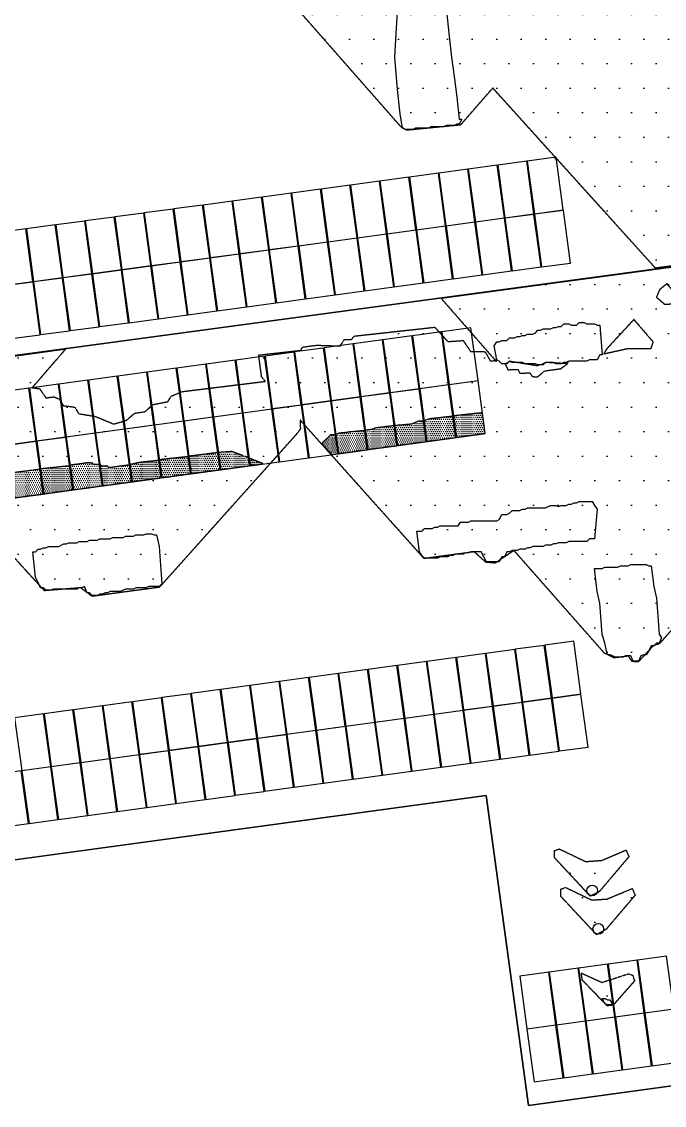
# Model space of a CAD drawing. Header units: millimetres. Extents: x -245826 to 350363, y -160205 to 260795.
# Drawn here: x 13950 to 38892, y -33783 to 8296 of the extents above; entities that cross this region are included whole.
import ezdxf

# ---------------------------------------------------------------- set-up
doc = ezdxf.new("R2010")
doc.units = ezdxf.units.MM
doc.linetypes.add('DASHED', pattern=[1.524, 1.27, -0.254])
for name, color, linetype in [('Module', 7, 'ByLayer'), ('Obstruction', 7, 'ByLayer'), ('Ridge Line', 7, 'ByLayer'), ('Shading', 8, 'DASHED'), ('Unit Area Boundary', 7, 'ByLayer')]:
    doc.layers.add(name, color=color, linetype=linetype)

# ---------------------------------------------------------------- blocks, each defined once
blk = doc.blocks.new('*U0')
at = {"layer": 'Unit Area Boundary', "color": 2}
blk.add_polyline3d([(65156, 73133, 16333), (74483, 3548, 16333), (73104, 3363, 16333), (75684, -15888, 16333), (58744, -18158, 16333), (60367, -30264, 16333), (59773, -30689, 16333), (51926, -31279, 16333), (33618, -33783, 16333), (31973, -21753, 16333), (1173, -25964, 16333)], dxfattribs=at)
at = {"flags": 1}
for tag in ['unit_id', 'unit_name', 'parapet_height', 'ground_elevation', 'is_enable_parapet']:
    blk.add_attdef(tag, (0, 0), '', height=2.5, dxfattribs=at)
blk = doc.blocks.new('*U1')
at = {"layer": 'Ridge Line', "color": 30}
for p, q in [((4771, -5873, 13749), (73104, 3363, 13743)), ((73104, 3363, 10899), (4771, -5873, 10658)), ((1173, -25964, 10637), (31973, -21753, 10745)), ((31973, -21753, 10745), (33618, -33783, 10745)), ((33618, -33783, 10745), (51926, -31279, 10810))]:
    blk.add_line(p, q, dxfattribs=at)
at = {"flags": 1}
for tag in ['unit_id', 'unit_name']:
    blk.add_attdef(tag, (0, 0), '', height=2.5, dxfattribs=at)
blk = doc.blocks.new('*U6')
at = {"layer": 'Module', "color": 0}
blk.add_polyline3d([(0, 0, 0), (112.4, 15.2, 0), (84.7, 219.6, 119.1), (-27.6, 204.4, 119.1)], close=True, dxfattribs=at)
at = {"flags": 1}
for tag in ['mounting-hole-spacing1', 'mounting-hole-spacing2', 'module-material', 'vmpo', 'voco', 'silicon-material', 'panel-length', 'panel-width', 'panel-height', 'userid', 'theme', 'note', 'name', 'pmax', 'company-name', 'id', 'impo', 'isco']:
    blk.add_attdef(tag, (0, 0), '', height=2.5, dxfattribs=at)
blk = doc.blocks.new('*U7')
at = {"layer": 'Module', "color": 31}
for p in [(3384.8, 83.4, 1545.5), (3041.7, 37, 1545.5), (3156.1, 52.5, 1545.5), (3270.5, 68, 1545.5), (2813, 6.1, 1545.5), (2927.4, 21.6, 1545.5), (2469.9, -40.3, 1545.5), (2584.3, -24.8, 1545.5), (2698.7, -9.3, 1545.5), (2126.9, -86.7, 1545.5), (2241.2, -71.2, 1545.5), (2355.6, -55.7, 1545.5), (1783.8, -133, 1545.5), (1898.1, -117.6, 1545.5), (2012.5, -102.1, 1545.5), (3412.7, -122.7, 1425.4), (1555.1, -164, 1545.5), (1669.4, -148.5, 1545.5), (3069.6, -169.1, 1425.4), (3184, -153.6, 1425.4), (3298.3, -138.2, 1425.4), (1326.3, -194.9, 1545.5), (1440.7, -179.4, 1545.5), (2726.5, -215.5, 1425.4), (2840.9, -200, 1425.4), (2955.2, -184.6, 1425.4), (2497.8, -246.4, 1425.4), (2612.2, -230.9, 1425.4), (2154.7, -292.8, 1425.4), (2269.1, -277.3, 1425.4), (2383.4, -261.9, 1425.4), (1811.7, -339.2, 1425.4), (1926, -323.7, 1425.4), (2040.4, -308.3, 1425.4), (1468.6, -385.6, 1425.4), (1582.9, -370.1, 1425.4), (1697.3, -354.6, 1425.4), (1354.2, -401, 1425.4)]:
    blk.add_blockref('*U6', p, dxfattribs=at)
at = {"flags": 1}
for tag in ['offset-x', 'offset-y', 'mode', 'tilt', 'azimuth', 'align', 'array-mode', 'panel-x', 'panel-y', 'panel-per-row', 'bracket-type', 'bracket-value', 'row-per-array']:
    blk.add_attdef(tag, (0, 0), '', height=2.5, dxfattribs=at)
blk = doc.blocks.new('*U8')
at = {"layer": 'Module', "color": 0}
blk.add_polyline3d([(0, 0, 0), (112.4, 15.4, 0), (84.4, 219.8, 119.1), (-28, 204.4, 119.1)], close=True, dxfattribs=at)
at = {"flags": 1}
for tag in ['mounting-hole-spacing1', 'mounting-hole-spacing2', 'module-material', 'vmpo', 'voco', 'silicon-material', 'panel-length', 'panel-width', 'panel-height', 'userid', 'theme', 'note', 'name', 'pmax', 'company-name', 'id', 'impo', 'isco']:
    blk.add_attdef(tag, (0, 0), '', height=2.5, dxfattribs=at)
blk = doc.blocks.new('*U9')
at = {"layer": 'Module', "color": 41}
for p in [(2939.5, -594.8, 1245.6), (3053.8, -579.2, 1245.6), (2710.8, -626.1, 1245.6), (2825.1, -610.5, 1245.6), (2367.8, -673.1, 1242.8), (2482.1, -657.4, 1245.6), (2596.5, -641.8, 1245.6), (2024.8, -720, 1242.8), (2139.1, -704.3, 1242.8), (2253.5, -688.7, 1242.8), (1796.1, -751.3, 1242.8), (1910.4, -735.6, 1242.8), (1453.1, -798.2, 1240), (1567.4, -782.5, 1240), (1681.8, -766.9, 1242.8), (2967.7, -800.9, 1125.5), (3082, -785.3, 1125.5), (1338.8, -813.8, 1240), (2624.7, -847.9, 1125.5), (2739, -832.2, 1125.5), (2853.3, -816.6, 1125.5), (2396, -879.2, 1122.7), (2510.3, -863.5, 1125.5), (2053, -926.1, 1122.7), (2167.3, -910.4, 1122.7), (2281.6, -894.8, 1122.7), (1710, -973, 1122.7), (1824.3, -957.4, 1122.7), (1938.6, -941.7, 1122.7), (1481.3, -1004.3, 1119.9), (1595.6, -988.6, 1119.9), (1367, -1019.9, 1119.9), (3338.9, -1811.9, 1246.1), (3453.3, -1796.3, 1246.1), (2995.9, -1858.9, 1246.1), (3110.2, -1843.2, 1246.1), (3224.6, -1827.6, 1246.1), (2767.2, -1890.1, 1246.1), (2881.6, -1874.5, 1246.1), (2424.2, -1937.1, 1246.1), (2538.6, -1921.4, 1246.1), (2652.9, -1905.8, 1246.1), (2081.2, -1984, 1246.1), (2195.6, -1968.4, 1246.1), (2309.9, -1952.7, 1246.1), (1852.6, -2015.3, 1246.1), (1966.9, -1999.6, 1246.1), (3367.1, -2018, 1126), (3481.4, -2002.4, 1126), (1509.6, -2062.2, 1240), (1623.9, -2046.6, 1240), (1738.2, -2030.9, 1240), (3024.1, -2065, 1126), (3138.4, -2049.3, 1126), (3252.8, -2033.7, 1126), (1395.2, -2077.8, 1240), (2681.1, -2111.9, 1126), (2795.4, -2096.2, 1126), (2909.8, -2080.6, 1126), (2452.4, -2143.2, 1126), (2566.8, -2127.5, 1126), (2109.4, -2190.1, 1126), (2223.8, -2174.5, 1126), (2338.1, -2158.8, 1126), (1766.4, -2237, 1119.9), (1880.8, -2221.4, 1126), (1995.1, -2205.7, 1126), (1537.8, -2268.3, 1119.9), (1652.1, -2252.7, 1119.9), (1309.1, -2299.6, 1119.9), (1423.4, -2283.9, 1119.9), (3699, -3034.4, 1252.8), (3813.4, -3018.8, 1248.4), (3470.4, -3065.7, 1248.4), (3584.7, -3050.1, 1252.4), (3356, -3081.3, 1248.4), (3727.2, -3240.5, 1128.3), (3841.6, -3224.9, 1128.3), (3384.2, -3287.4, 1128.3), (3498.6, -3271.8, 1128.3), (3612.9, -3256.2, 1128.3)]:
    blk.add_blockref('*U8', p, dxfattribs=at)
at = {"flags": 1}
for tag in ['offset-x', 'offset-y', 'mode', 'tilt', 'azimuth', 'align', 'array-mode', 'panel-x', 'panel-y', 'panel-per-row', 'bracket-type', 'bracket-value', 'row-per-array']:
    blk.add_attdef(tag, (0, 0), '', height=2.5, dxfattribs=at)
blk = doc.blocks.new('*U67')
at = {"layer": 'Obstruction', "color": 1}
blk.add_polyline3d([(28436, 6915, 16129), (28536, 8715, 16129), (28636, 8715, 16129), (28736, 8715, 16129), (28836, 8715, 16129), (28936, 8865, 16129), (29036, 8865, 16129), (29136, 8865, 16129), (29236, 8865, 16129), (29336, 8865, 16129), (29436, 8915, 16129), (29536, 8915, 16129), (29636, 8915, 16129), (29736, 8915, 16129), (29836, 8915, 16129), (29936, 8915, 16129), (30036, 8915, 16129), (30136, 8915, 16129), (30236, 8915, 16129), (30336, 8715, 16129), (30436, 8715, 16129), (30536, 7715, 16129), (30636, 6915, 16129), (30736, 6165, 16129), (30836, 5365, 16129), (30936, 4515, 16129), (30936, 4515, 16129), (31036, 4515, 16129), (31036, 4515, 16129), (30936, 4315, 16129), (30836, 4315, 16129), (30736, 4265, 16129), (30636, 4265, 16129), (30536, 4265, 16129), (30436, 4265, 16129), (30336, 4215, 16129), (30236, 4215, 16129), (30136, 4215, 16129), (30036, 4215, 16129), (29936, 4215, 16129), (29836, 4215, 16129), (29736, 4165, 16129), (29636, 4165, 16129), (29536, 4165, 16129), (29436, 4165, 16129), (29336, 4165, 16129), (29236, 4165, 16129), (29136, 4115, 16129), (29036, 4115, 16129), (28936, 4115, 16129), (28836, 4115, 16129), (28736, 4165, 16129), (28636, 4715, 16129), (28536, 5665, 16129), (28536, 5665, 16129)], close=True, dxfattribs=at)
at = {"flags": 1}
for tag in ['height', 'shape']:
    blk.add_attdef(tag, (0, 0), '', height=2.5, dxfattribs=at)
blk = doc.blocks.new('*U92')
at = {"layer": 'Obstruction', "color": 1}
blk.add_polyline3d([(14386, -12285, 12629), (14486, -12285, 12629), (14586, -12185, 12629), (14686, -12185, 12629), (14786, -12135, 12629), (14886, -12135, 12629), (14986, -12085, 12629), (15086, -12085, 12629), (15186, -12085, 12629), (15286, -12085, 12629), (15386, -12085, 12629), (15486, -12035, 12629), (15586, -11985, 12629), (15686, -11985, 12629), (15786, -11935, 12629), (15886, -11935, 12629), (15986, -11935, 12629), (16086, -11935, 12629), (16186, -11885, 12629), (16286, -11885, 12629), (16386, -11885, 12629), (16486, -11885, 12629), (16586, -11835, 12629), (16686, -11835, 12629), (16786, -11835, 12629), (16886, -11835, 12629), (16986, -11785, 12629), (17086, -11785, 12629), (17186, -11785, 12629), (17286, -11785, 12629), (17386, -11785, 12629), (17486, -11735, 12629), (17586, -11735, 12629), (17686, -11735, 12629), (17786, -11735, 12629), (17886, -11735, 12629), (17986, -11685, 12629), (18086, -11685, 12629), (18186, -11685, 12629), (18286, -11685, 12629), (18386, -11635, 12629), (18486, -11635, 12629), (18586, -11635, 12629), (18686, -11635, 12629), (18786, -11585, 12629), (18886, -11585, 12629), (18986, -11585, 12629), (19086, -11635, 12629), (19186, -11635, 12629), (19286, -12085, 12629), (19286, -12085, 12629), (19386, -13535, 12629), (19386, -13535, 12629), (19286, -13635, 12629), (19186, -13635, 12629), (19086, -13635, 12629), (18986, -13635, 12629), (18886, -13635, 12629), (18786, -13685, 12629), (18686, -13685, 12629), (18586, -13685, 12629), (18486, -13685, 12629), (18386, -13685, 12629), (18286, -13735, 12629), (18186, -13735, 12629), (18086, -13735, 12629), (17986, -13735, 12629), (17886, -13785, 12629), (17786, -13835, 12629), (17686, -13835, 12629), (17586, -13835, 12629), (17486, -13835, 12629), (17386, -13835, 12629), (17286, -13885, 12629), (17186, -13885, 12629), (17086, -13935, 12629), (16986, -13935, 12629), (16886, -13985, 12629), (16786, -13985, 12629), (16686, -13985, 12629), (16586, -13885, 12629), (16486, -13885, 12629), (16386, -13635, 12629), (16286, -13685, 12629), (16186, -13685, 12629), (16086, -13735, 12629), (15986, -13735, 12629), (15886, -13735, 12629), (15786, -13735, 12629), (15686, -13735, 12629), (15586, -13735, 12629), (15486, -13735, 12629), (15386, -13735, 12629), (15286, -13735, 12629), (15186, -13735, 12629), (15086, -13785, 12629), (14986, -13785, 12629), (14886, -13785, 12629), (14786, -13685, 12629), (14686, -13685, 12629), (14586, -13485, 12629), (14486, -13285, 12629), (14486, -13285, 12629)], close=True, dxfattribs=at)
at = {"flags": 1}
for tag in ['height', 'shape']:
    blk.add_attdef(tag, (0, 0), '', height=2.5, dxfattribs=at)
blk = doc.blocks.new('*U93')
at = {"layer": 'Obstruction', "color": 1}
blk.add_polyline3d([(29286, -11485, 12879), (29386, -11485, 12879), (29486, -11485, 12879), (29586, -11385, 12879), (29686, -11385, 12879), (29786, -11385, 12879), (29886, -11385, 12879), (29986, -11335, 12879), (30086, -11335, 12879), (30186, -11285, 12879), (30286, -11285, 12879), (30386, -11285, 12879), (30486, -11285, 12879), (30586, -11285, 12879), (30686, -11285, 12879), (30786, -11285, 12879), (30886, -11285, 12879), (30986, -11135, 12879), (31086, -11135, 12879), (31186, -11135, 12879), (31286, -11135, 12879), (31386, -11085, 12879), (31486, -11085, 12879), (31586, -11085, 12879), (31686, -11085, 12879), (31786, -11085, 12879), (31886, -11085, 12879), (31986, -11085, 12879), (32086, -11085, 12879), (32186, -11085, 12879), (32286, -11085, 12879), (32386, -11085, 12879), (32486, -11035, 12879), (32586, -10835, 12879), (32686, -10835, 12879), (32786, -10835, 12879), (32886, -10785, 12879), (32986, -10685, 12879), (33086, -10685, 12879), (33186, -10685, 12879), (33286, -10685, 12879), (33386, -10635, 12879), (33486, -10635, 12879), (33586, -10585, 12879), (33686, -10585, 12879), (33786, -10585, 12879), (33886, -10585, 12879), (33986, -10585, 12879), (34086, -10585, 12879), (34186, -10585, 12879), (34286, -10585, 12879), (34386, -10535, 12879), (34486, -10485, 12879), (34586, -10485, 12879), (34686, -10485, 12879), (34786, -10535, 12879), (34886, -10485, 12879), (34986, -10485, 12879), (35086, -10485, 12879), (35186, -10435, 12879), (35286, -10435, 12879), (35386, -10385, 12879), (35486, -10385, 12879), (35586, -10335, 12879), (35686, -10335, 12879), (35786, -10335, 12879), (35886, -10335, 12879), (35986, -10335, 12879), (36086, -10335, 12879), (36186, -10485, 12879), (36186, -10485, 12879), (36286, -10635, 12879), (36286, -10635, 12879), (36186, -11785, 12879), (36086, -11785, 12879), (35986, -11785, 12879), (35886, -11885, 12879), (35786, -11885, 12879), (35686, -11885, 12879), (35586, -11885, 12879), (35486, -11885, 12879), (35386, -11885, 12879), (35286, -11885, 12879), (35186, -11885, 12879), (35086, -11935, 12879), (34986, -11935, 12879), (34886, -11935, 12879), (34786, -11935, 12879), (34686, -11985, 12879), (34586, -11985, 12879), (34486, -12035, 12879), (34386, -12035, 12879), (34286, -12035, 12879), (34186, -12085, 12879), (34086, -12085, 12879), (33986, -12085, 12879), (33886, -12085, 12879), (33786, -12085, 12879), (33686, -12135, 12879), (33586, -12135, 12879), (33486, -12185, 12879), (33386, -12185, 12879), (33286, -12185, 12879), (33186, -12235, 12879), (33086, -12235, 12879), (32986, -12235, 12879), (32886, -12285, 12879), (32786, -12285, 12879), (32686, -12485, 12879), (32586, -12485, 12879), (32486, -12685, 12879), (32386, -12685, 12879), (32286, -12685, 12879), (32186, -12685, 12879), (32086, -12685, 12879), (31986, -12685, 12879), (31886, -12485, 12879), (31786, -12285, 12879), (31686, -12285, 12879), (31586, -12285, 12879), (31486, -12285, 12879), (31386, -12285, 12879), (31286, -12335, 12879), (31186, -12335, 12879), (31086, -12385, 12879), (30986, -12385, 12879), (30886, -12385, 12879), (30786, -12385, 12879), (30686, -12435, 12879), (30586, -12435, 12879), (30486, -12485, 12879), (30386, -12485, 12879), (30286, -12485, 12879), (30186, -12485, 12879), (30086, -12535, 12879), (29986, -12535, 12879), (29886, -12535, 12879), (29786, -12535, 12879), (29686, -12535, 12879), (29586, -12535, 12879), (29486, -12435, 12879), (29386, -12285, 12879), (29386, -12285, 12879)], close=True, dxfattribs=at)
at = {"flags": 1}
for tag in ['height', 'shape']:
    blk.add_attdef(tag, (0, 0), '', height=2.5, dxfattribs=at)
blk = doc.blocks.new('*U94')
at = {"layer": 'Obstruction', "color": 1}
blk.add_polyline3d([(32286, -4285, 12879), (32386, -4135, 12879), (32486, -4135, 12879), (32586, -4085, 12879), (32686, -4085, 12879), (32786, -4085, 12879), (32886, -3985, 12879), (32986, -3985, 12879), (33086, -3985, 12879), (33186, -3935, 12879), (33286, -3935, 12879), (33386, -3885, 12879), (33486, -3885, 12879), (33586, -3835, 12879), (33686, -3835, 12879), (33786, -3835, 12879), (33886, -3785, 12879), (33986, -3685, 12879), (34086, -3685, 12879), (34186, -3635, 12879), (34286, -3635, 12879), (34386, -3635, 12879), (34486, -3635, 12879), (34586, -3585, 12879), (34686, -3585, 12879), (34786, -3535, 12879), (34886, -3535, 12879), (34986, -3435, 12879), (35086, -3435, 12879), (35186, -3435, 12879), (35286, -3485, 12879), (35386, -3485, 12879), (35486, -3485, 12879), (35586, -3385, 12879), (35686, -3385, 12879), (35786, -3385, 12879), (35886, -3435, 12879), (35986, -3435, 12879), (36086, -3435, 12879), (36186, -3435, 12879), (36286, -3485, 12879), (36386, -3485, 12879), (36386, -3485, 12879), (36486, -4635, 12879), (36486, -4635, 12879), (36386, -4635, 12879), (36286, -4835, 12879), (36186, -4835, 12879), (36086, -4835, 12879), (35986, -4835, 12879), (35886, -4885, 12879), (35786, -4885, 12879), (35686, -4885, 12879), (35586, -4885, 12879), (35486, -4885, 12879), (35386, -4885, 12879), (35286, -4885, 12879), (35186, -4885, 12879), (35086, -4935, 12879), (34986, -4935, 12879), (34886, -4985, 12879), (34786, -4985, 12879), (34686, -4985, 12879), (34586, -4935, 12879), (34486, -4935, 12879), (34386, -4935, 12879), (34286, -4935, 12879), (34186, -5035, 12879), (34086, -5035, 12879), (33986, -5035, 12879), (33886, -4985, 12879), (33786, -4985, 12879), (33686, -4985, 12879), (33586, -4985, 12879), (33486, -4985, 12879), (33386, -4935, 12879), (33286, -4935, 12879), (33186, -4935, 12879), (33086, -4935, 12879), (32986, -4935, 12879), (32886, -4885, 12879), (32786, -4985, 12879), (32686, -4985, 12879), (32586, -4985, 12879), (32486, -4885, 12879), (32386, -4835, 12879), (32386, -4835, 12879)], close=True, dxfattribs=at)
at = {"flags": 1}
for tag in ['height', 'shape']:
    blk.add_attdef(tag, (0, 0), '', height=2.5, dxfattribs=at)
blk = doc.blocks.new('*U101')
at = {"layer": 'Obstruction', "color": 1}
blk.add_polyline3d([(36486, -29635, 11079), (36586, -29635, 11079), (36686, -29685, 11079), (36786, -29685, 11079), (36786, -29685, 11079), (36886, -29885, 11079), (36886, -29885, 11079), (36786, -29885, 11079), (36686, -29885, 11079), (36586, -29835, 11079), (36586, -29835, 11079)], close=True, dxfattribs=at)
at = {"flags": 1}
for tag in ['height', 'shape']:
    blk.add_attdef(tag, (0, 0), '', height=2.5, dxfattribs=at)
blk = doc.blocks.new('*U104')
at = {"layer": 'Obstruction', "color": 1}
blk.add_polyline3d([(36186, -12935, 12779), (36286, -12935, 12779), (36386, -12935, 12779), (36486, -12935, 12779), (36586, -12885, 12779), (36686, -12885, 12779), (36786, -12885, 12779), (36886, -12885, 12779), (36986, -12885, 12779), (37086, -12885, 12779), (37186, -12835, 12779), (37286, -12835, 12779), (37386, -12835, 12779), (37486, -12835, 12779), (37586, -12785, 12779), (37686, -12785, 12779), (37786, -12785, 12779), (37886, -12785, 12779), (37986, -12785, 12779), (38086, -12785, 12779), (38186, -12785, 12779), (38286, -12835, 12779), (38386, -12835, 12779), (38486, -13635, 12779), (38586, -14085, 12779), (38686, -15485, 12779), (38686, -15485, 12779), (38786, -15635, 12779), (38786, -15635, 12779), (38686, -15835, 12779), (38586, -15835, 12779), (38486, -15935, 12779), (38386, -15935, 12779), (38286, -16135, 12779), (38186, -16285, 12779), (38086, -16285, 12779), (37986, -16335, 12779), (37886, -16535, 12779), (37786, -16535, 12779), (37686, -16535, 12779), (37586, -16335, 12779), (37486, -16335, 12779), (37386, -16335, 12779), (37286, -16385, 12779), (37186, -16385, 12779), (37086, -16385, 12779), (36986, -16385, 12779), (36886, -16335, 12779), (36786, -16285, 12779), (36686, -16285, 12779), (36586, -15835, 12779), (36486, -15485, 12779), (36386, -14285, 12779), (36286, -13835, 12779), (36286, -13835, 12779)], close=True, dxfattribs=at)
at = {"flags": 1}
for tag in ['height', 'shape']:
    blk.add_attdef(tag, (0, 0), '', height=2.5, dxfattribs=at)
blk = doc.blocks.new('*U189')
at = {"layer": 'Obstruction', "color": 1}
blk.add_polyline3d([(28436, 6915, 16129), (28536, 8715, 16129), (28636, 8715, 16129), (28736, 8715, 16129), (28836, 8715, 16129), (28936, 8865, 16129), (29036, 8865, 16129), (29136, 8865, 16129), (29236, 8865, 16129), (29336, 8865, 16129), (29436, 8915, 16129), (29536, 8915, 16129), (29636, 8915, 16129), (29736, 8915, 16129), (29836, 8915, 16129), (29936, 8915, 16129), (30036, 8915, 16129), (30136, 8915, 16129), (30236, 8915, 16129), (30336, 8715, 16129), (30436, 8715, 16129), (30536, 7715, 16129), (30636, 6915, 16129), (30736, 6165, 16129), (30836, 5365, 16129), (30936, 4515, 16129), (30936, 4515, 16129), (31036, 4515, 16129), (31036, 4515, 16129), (30936, 4315, 16129), (30836, 4315, 16129), (30736, 4265, 16129), (30636, 4265, 16129), (30536, 4265, 16129), (30436, 4265, 16129), (30336, 4215, 16129), (30236, 4215, 16129), (30136, 4215, 16129), (30036, 4215, 16129), (29936, 4215, 16129), (29836, 4215, 16129), (29736, 4165, 16129), (29636, 4165, 16129), (29536, 4165, 16129), (29436, 4165, 16129), (29336, 4165, 16129), (29236, 4165, 16129), (29136, 4115, 16129), (29036, 4115, 16129), (28936, 4115, 16129), (28836, 4115, 16129), (28736, 4165, 16129), (28636, 4715, 16129), (28536, 5665, 16129), (28536, 5665, 16129)], close=True, dxfattribs=at)
at = {"flags": 1}
for tag in ['height', 'shape']:
    blk.add_attdef(tag, (0, 0), '', height=2.5, dxfattribs=at)
blk = doc.blocks.new('*U214')
at = {"layer": 'Obstruction', "color": 1}
blk.add_polyline3d([(14386, -12285, 12629), (14486, -12285, 12629), (14586, -12185, 12629), (14686, -12185, 12629), (14786, -12135, 12629), (14886, -12135, 12629), (14986, -12085, 12629), (15086, -12085, 12629), (15186, -12085, 12629), (15286, -12085, 12629), (15386, -12085, 12629), (15486, -12035, 12629), (15586, -11985, 12629), (15686, -11985, 12629), (15786, -11935, 12629), (15886, -11935, 12629), (15986, -11935, 12629), (16086, -11935, 12629), (16186, -11885, 12629), (16286, -11885, 12629), (16386, -11885, 12629), (16486, -11885, 12629), (16586, -11835, 12629), (16686, -11835, 12629), (16786, -11835, 12629), (16886, -11835, 12629), (16986, -11785, 12629), (17086, -11785, 12629), (17186, -11785, 12629), (17286, -11785, 12629), (17386, -11785, 12629), (17486, -11735, 12629), (17586, -11735, 12629), (17686, -11735, 12629), (17786, -11735, 12629), (17886, -11735, 12629), (17986, -11685, 12629), (18086, -11685, 12629), (18186, -11685, 12629), (18286, -11685, 12629), (18386, -11635, 12629), (18486, -11635, 12629), (18586, -11635, 12629), (18686, -11635, 12629), (18786, -11585, 12629), (18886, -11585, 12629), (18986, -11585, 12629), (19086, -11635, 12629), (19186, -11635, 12629), (19286, -12085, 12629), (19286, -12085, 12629), (19386, -13535, 12629), (19386, -13535, 12629), (19286, -13635, 12629), (19186, -13635, 12629), (19086, -13635, 12629), (18986, -13635, 12629), (18886, -13635, 12629), (18786, -13685, 12629), (18686, -13685, 12629), (18586, -13685, 12629), (18486, -13685, 12629), (18386, -13685, 12629), (18286, -13735, 12629), (18186, -13735, 12629), (18086, -13735, 12629), (17986, -13735, 12629), (17886, -13785, 12629), (17786, -13835, 12629), (17686, -13835, 12629), (17586, -13835, 12629), (17486, -13835, 12629), (17386, -13835, 12629), (17286, -13885, 12629), (17186, -13885, 12629), (17086, -13935, 12629), (16986, -13935, 12629), (16886, -13985, 12629), (16786, -13985, 12629), (16686, -13985, 12629), (16586, -13885, 12629), (16486, -13885, 12629), (16386, -13635, 12629), (16286, -13685, 12629), (16186, -13685, 12629), (16086, -13735, 12629), (15986, -13735, 12629), (15886, -13735, 12629), (15786, -13735, 12629), (15686, -13735, 12629), (15586, -13735, 12629), (15486, -13735, 12629), (15386, -13735, 12629), (15286, -13735, 12629), (15186, -13735, 12629), (15086, -13785, 12629), (14986, -13785, 12629), (14886, -13785, 12629), (14786, -13685, 12629), (14686, -13685, 12629), (14586, -13485, 12629), (14486, -13285, 12629), (14486, -13285, 12629)], close=True, dxfattribs=at)
at = {"flags": 1}
for tag in ['height', 'shape']:
    blk.add_attdef(tag, (0, 0), '', height=2.5, dxfattribs=at)
blk = doc.blocks.new('*U215')
at = {"layer": 'Obstruction', "color": 1}
blk.add_polyline3d([(29286, -11485, 12879), (29386, -11485, 12879), (29486, -11485, 12879), (29586, -11385, 12879), (29686, -11385, 12879), (29786, -11385, 12879), (29886, -11385, 12879), (29986, -11335, 12879), (30086, -11335, 12879), (30186, -11285, 12879), (30286, -11285, 12879), (30386, -11285, 12879), (30486, -11285, 12879), (30586, -11285, 12879), (30686, -11285, 12879), (30786, -11285, 12879), (30886, -11285, 12879), (30986, -11135, 12879), (31086, -11135, 12879), (31186, -11135, 12879), (31286, -11135, 12879), (31386, -11085, 12879), (31486, -11085, 12879), (31586, -11085, 12879), (31686, -11085, 12879), (31786, -11085, 12879), (31886, -11085, 12879), (31986, -11085, 12879), (32086, -11085, 12879), (32186, -11085, 12879), (32286, -11085, 12879), (32386, -11085, 12879), (32486, -11035, 12879), (32586, -10835, 12879), (32686, -10835, 12879), (32786, -10835, 12879), (32886, -10785, 12879), (32986, -10685, 12879), (33086, -10685, 12879), (33186, -10685, 12879), (33286, -10685, 12879), (33386, -10635, 12879), (33486, -10635, 12879), (33586, -10585, 12879), (33686, -10585, 12879), (33786, -10585, 12879), (33886, -10585, 12879), (33986, -10585, 12879), (34086, -10585, 12879), (34186, -10585, 12879), (34286, -10585, 12879), (34386, -10535, 12879), (34486, -10485, 12879), (34586, -10485, 12879), (34686, -10485, 12879), (34786, -10535, 12879), (34886, -10485, 12879), (34986, -10485, 12879), (35086, -10485, 12879), (35186, -10435, 12879), (35286, -10435, 12879), (35386, -10385, 12879), (35486, -10385, 12879), (35586, -10335, 12879), (35686, -10335, 12879), (35786, -10335, 12879), (35886, -10335, 12879), (35986, -10335, 12879), (36086, -10335, 12879), (36186, -10485, 12879), (36186, -10485, 12879), (36286, -10635, 12879), (36286, -10635, 12879), (36186, -11785, 12879), (36086, -11785, 12879), (35986, -11785, 12879), (35886, -11885, 12879), (35786, -11885, 12879), (35686, -11885, 12879), (35586, -11885, 12879), (35486, -11885, 12879), (35386, -11885, 12879), (35286, -11885, 12879), (35186, -11885, 12879), (35086, -11935, 12879), (34986, -11935, 12879), (34886, -11935, 12879), (34786, -11935, 12879), (34686, -11985, 12879), (34586, -11985, 12879), (34486, -12035, 12879), (34386, -12035, 12879), (34286, -12035, 12879), (34186, -12085, 12879), (34086, -12085, 12879), (33986, -12085, 12879), (33886, -12085, 12879), (33786, -12085, 12879), (33686, -12135, 12879), (33586, -12135, 12879), (33486, -12185, 12879), (33386, -12185, 12879), (33286, -12185, 12879), (33186, -12235, 12879), (33086, -12235, 12879), (32986, -12235, 12879), (32886, -12285, 12879), (32786, -12285, 12879), (32686, -12485, 12879), (32586, -12485, 12879), (32486, -12685, 12879), (32386, -12685, 12879), (32286, -12685, 12879), (32186, -12685, 12879), (32086, -12685, 12879), (31986, -12685, 12879), (31886, -12485, 12879), (31786, -12285, 12879), (31686, -12285, 12879), (31586, -12285, 12879), (31486, -12285, 12879), (31386, -12285, 12879), (31286, -12335, 12879), (31186, -12335, 12879), (31086, -12385, 12879), (30986, -12385, 12879), (30886, -12385, 12879), (30786, -12385, 12879), (30686, -12435, 12879), (30586, -12435, 12879), (30486, -12485, 12879), (30386, -12485, 12879), (30286, -12485, 12879), (30186, -12485, 12879), (30086, -12535, 12879), (29986, -12535, 12879), (29886, -12535, 12879), (29786, -12535, 12879), (29686, -12535, 12879), (29586, -12535, 12879), (29486, -12435, 12879), (29386, -12285, 12879), (29386, -12285, 12879)], close=True, dxfattribs=at)
at = {"flags": 1}
for tag in ['height', 'shape']:
    blk.add_attdef(tag, (0, 0), '', height=2.5, dxfattribs=at)
blk = doc.blocks.new('*U216')
at = {"layer": 'Obstruction', "color": 1}
blk.add_polyline3d([(32286, -4285, 12879), (32386, -4135, 12879), (32486, -4135, 12879), (32586, -4085, 12879), (32686, -4085, 12879), (32786, -4085, 12879), (32886, -3985, 12879), (32986, -3985, 12879), (33086, -3985, 12879), (33186, -3935, 12879), (33286, -3935, 12879), (33386, -3885, 12879), (33486, -3885, 12879), (33586, -3835, 12879), (33686, -3835, 12879), (33786, -3835, 12879), (33886, -3785, 12879), (33986, -3685, 12879), (34086, -3685, 12879), (34186, -3635, 12879), (34286, -3635, 12879), (34386, -3635, 12879), (34486, -3635, 12879), (34586, -3585, 12879), (34686, -3585, 12879), (34786, -3535, 12879), (34886, -3535, 12879), (34986, -3435, 12879), (35086, -3435, 12879), (35186, -3435, 12879), (35286, -3485, 12879), (35386, -3485, 12879), (35486, -3485, 12879), (35586, -3385, 12879), (35686, -3385, 12879), (35786, -3385, 12879), (35886, -3435, 12879), (35986, -3435, 12879), (36086, -3435, 12879), (36186, -3435, 12879), (36286, -3485, 12879), (36386, -3485, 12879), (36386, -3485, 12879), (36486, -4635, 12879), (36486, -4635, 12879), (36386, -4635, 12879), (36286, -4835, 12879), (36186, -4835, 12879), (36086, -4835, 12879), (35986, -4835, 12879), (35886, -4885, 12879), (35786, -4885, 12879), (35686, -4885, 12879), (35586, -4885, 12879), (35486, -4885, 12879), (35386, -4885, 12879), (35286, -4885, 12879), (35186, -4885, 12879), (35086, -4935, 12879), (34986, -4935, 12879), (34886, -4985, 12879), (34786, -4985, 12879), (34686, -4985, 12879), (34586, -4935, 12879), (34486, -4935, 12879), (34386, -4935, 12879), (34286, -4935, 12879), (34186, -5035, 12879), (34086, -5035, 12879), (33986, -5035, 12879), (33886, -4985, 12879), (33786, -4985, 12879), (33686, -4985, 12879), (33586, -4985, 12879), (33486, -4985, 12879), (33386, -4935, 12879), (33286, -4935, 12879), (33186, -4935, 12879), (33086, -4935, 12879), (32986, -4935, 12879), (32886, -4885, 12879), (32786, -4985, 12879), (32686, -4985, 12879), (32586, -4985, 12879), (32486, -4885, 12879), (32386, -4835, 12879), (32386, -4835, 12879)], close=True, dxfattribs=at)
at = {"flags": 1}
for tag in ['height', 'shape']:
    blk.add_attdef(tag, (0, 0), '', height=2.5, dxfattribs=at)
blk = doc.blocks.new('*U223')
at = {"layer": 'Obstruction', "color": 1}
blk.add_polyline3d([(36486, -29635, 11079), (36586, -29635, 11079), (36686, -29685, 11079), (36786, -29685, 11079), (36786, -29685, 11079), (36886, -29885, 11079), (36886, -29885, 11079), (36786, -29885, 11079), (36686, -29885, 11079), (36586, -29835, 11079), (36586, -29835, 11079)], close=True, dxfattribs=at)
at = {"flags": 1}
for tag in ['height', 'shape']:
    blk.add_attdef(tag, (0, 0), '', height=2.5, dxfattribs=at)
blk = doc.blocks.new('*U226')
at = {"layer": 'Obstruction', "color": 1}
blk.add_polyline3d([(36186, -12935, 12779), (36286, -12935, 12779), (36386, -12935, 12779), (36486, -12935, 12779), (36586, -12885, 12779), (36686, -12885, 12779), (36786, -12885, 12779), (36886, -12885, 12779), (36986, -12885, 12779), (37086, -12885, 12779), (37186, -12835, 12779), (37286, -12835, 12779), (37386, -12835, 12779), (37486, -12835, 12779), (37586, -12785, 12779), (37686, -12785, 12779), (37786, -12785, 12779), (37886, -12785, 12779), (37986, -12785, 12779), (38086, -12785, 12779), (38186, -12785, 12779), (38286, -12835, 12779), (38386, -12835, 12779), (38486, -13635, 12779), (38586, -14085, 12779), (38686, -15485, 12779), (38686, -15485, 12779), (38786, -15635, 12779), (38786, -15635, 12779), (38686, -15835, 12779), (38586, -15835, 12779), (38486, -15935, 12779), (38386, -15935, 12779), (38286, -16135, 12779), (38186, -16285, 12779), (38086, -16285, 12779), (37986, -16335, 12779), (37886, -16535, 12779), (37786, -16535, 12779), (37686, -16535, 12779), (37586, -16335, 12779), (37486, -16335, 12779), (37386, -16335, 12779), (37286, -16385, 12779), (37186, -16385, 12779), (37086, -16385, 12779), (36986, -16385, 12779), (36886, -16335, 12779), (36786, -16285, 12779), (36686, -16285, 12779), (36586, -15835, 12779), (36486, -15485, 12779), (36386, -14285, 12779), (36286, -13835, 12779), (36286, -13835, 12779)], close=True, dxfattribs=at)
at = {"flags": 1}
for tag in ['height', 'shape']:
    blk.add_attdef(tag, (0, 0), '', height=2.5, dxfattribs=at)
blk = doc.blocks.new('*U296')
at = {"layer": 'Obstruction', "color": 1}
blk.add_circle((36331, -26933, 16800), 208, dxfattribs=at)
at = {"flags": 1}
for tag in ['height', 'shape', 'radius']:
    blk.add_attdef(tag, (0, 0), '', height=2.5, dxfattribs=at)
blk = doc.blocks.new('*U297')
at = {"layer": 'Obstruction', "color": 1}
blk.add_circle((36094, -25441, 11195), 208, dxfattribs=at)
at = {"flags": 1}
for tag in ['height', 'shape', 'radius']:
    blk.add_attdef(tag, (0, 0), '', height=2.5, dxfattribs=at)

msp = doc.modelspace()

# ---------------------------------------------------------------- hatches: boundary and pattern name
at = {"layer": 'Shading'}
h = msp.add_hatch(dxfattribs=at)
h.set_pattern_fill('DOTS', scale=600)
h.paths.add_polyline_path([(17254, 17054), (17075, 19250), (20924, 19771), (21246, 19418), (21806, 19335), (21959, 19078), (23171, 18806), (23801, 18495), (24626, 18488), (24955, 18374), (25483, 18524), (25583, 18657), (25934, 18665), (26034, 18797), (26799, 18940), (27147, 19265), (27498, 19273), (27880, 19642), (28308, 19660), (28761, 20078), (29306, 20112), (29830, 20580), (31612, 20742), (31830, 20573), (32255, 18014), (32138, 17720), (32104, 16526), (31859, 16017), (30388, 14431), (30819, 13855), (31034, 14003), (31424, 14016), (31485, 14143), (31914, 14161), (32185, 14476), (32537, 14484), (32918, 14852), (33606, 14985), (33800, 15289), (34603, 15437), (34869, 15790), (35821, 15999), (36606, 15986), (36671, 15797), (36787, 15812), (37384, 11690), (37504, 11667), (37177, 11187), (37461, 10829), (37813, 10837), (37902, 11047), (38215, 11050), (38520, 10536), (38795, 10533), (38884, 10744), (39197, 10746), (39507, 10194), (39699, 10220), (39755, 10386), (40063, 10428), (40177, 10165), (40293, 10181), (40373, 9875), (40533, 9857), (40622, 10067), (40776, 10088), (40935, 10070), (41005, 9841), (41280, 9839), (41369, 10049), (41523, 10070), (41682, 10052), (41757, 9785), (41917, 9767), (42083, 9987), (42396, 9990), (42597, 9660), (42879, 9897), (43115, 9889), (43185, 9661), (43378, 9687), (43429, 9892), (43835, 9788), (43890, 9954), (44275, 10007), (44326, 10212), (44771, 10113), (44821, 10318), (45250, 10337), (45306, 10503), (45745, 10443), (45801, 10609), (46345, 10644), (46401, 10810), (46686, 10729), (46840, 10750), (46896, 10916), (47402, 10945), (47751, 11548), (48037, 11467), (48191, 11488), (48247, 11654), (48873, 11660), (49399, 12405), (49690, 12286), (49861, 12467), (50680, 12499), (51311, 13338), (51640, 13224), (51807, 13444), (52823, 13463), (53670, 14450), (53916, 14364), (54165, 14557), (55500, 14539), (55808, 14581), (55974, 14801), (56529, 14758), (55464, 15961), (55169, 18142), (56027, 18178), (56165, 18316), (56627, 18379), (57129, 17852), (57668, 17925), (58006, 17455), (58468, 17518), (58713, 17154), (59142, 17173), (59305, 16838), (59690, 16890), (59749, 16740), (60057, 16781), (60199, 16602), (60545, 16649), (60605, 16499), (60918, 16501), (60978, 16351), (61763, 16338), (62213, 16201), (63237, 16458), (63298, 16586), (64145, 16700), (64300, 16999), (64768, 17022), (64962, 17326), (65506, 17360), (65766, 17752), (66393, 17758), (66763, 18204), (67511, 18187), (67913, 18400), (68265, 18408), (68564, 17933), (68835, 16225), (62817, 9424), (61991, 9153), (61475, 9202), (57964, 13128), (46057, -259), (38550, -1275), (32233, 5720), (30978, 4282), (28889, 4078), (28675, 4208), (24690, 8743), (24043, 8893), (23726, 9207), (17535, 16140), (17254, 17054)])
h = msp.add_hatch(dxfattribs=at)
h.set_pattern_fill('DOTS', color=1, scale=50)
h.paths.add_polyline_path([(34637, 3017), (34639, 3007), (34707, 2940), (34695, 3025), (34637, 3017)])
h = msp.add_hatch(dxfattribs=at)
h.set_pattern_fill('DOTS', scale=600)
h.paths.add_polyline_path([(45956, -312), (44995, -1421), (45782, -1079), (46028, -850), (46345, -847), (46659, -530), (47054, -516), (47368, -199), (47918, -164), (48217, -319), (48292, -1171), (46569, -3088), (46808, -3095), (47117, -2740), (47555, -2759), (47937, -2355), (48570, -2347), (48905, -2772), (48978, -3311), (48887, -3519), (46922, -5703), (47423, -5596), (47704, -5324), (47981, -5325), (48295, -5009), (48651, -5000), (49004, -4678), (49477, -4653), (49897, -4244), (50697, -4292), (50772, -4556), (50894, -4579), (51011, -5151), (45672, -11120), (44878, -11110), (43860, -10034), (38700, -15862), (38472, -15932), (37883, -16560), (37644, -16553), (37496, -16338), (36951, -16412), (36569, -16228), (33056, -12238), (32329, -12728), (31968, -12699), (31517, -12290), (29570, -12553), (24758, -7172), (24766, -7523), (24598, -7742), (19293, -13668), (16684, -14020), (16242, -13688), (14830, -13801), (11057, -9650), (4592, -16673), (3993, -16636), (1462, -16979), (1202, -16818), (-1135, -14196), (5547, -13176), (4803, -5913), (15662, -4406), (14359, -5914), (14642, -5954), (14889, -6312), (15200, -6270), (15410, -6359), (15564, -6613), (16007, -6670), (16161, -6924), (16810, -7032), (17524, -7327), (18019, -7182), (18339, -6904), (18728, -6851), (19047, -6573), (19626, -6455), (19756, -6242), (20169, -6069), (23406, -5670), (23263, -5494), (23149, -4648), (24789, -4465), (24851, -4339), (25397, -4266), (26313, -4298), (26476, -4041), (26754, -4043), (26855, -3912), (29981, -3568), (30492, -4125), (31082, -4085), (31378, -4515), (31933, -4518), (32141, -4881), (32336, -4855), (30225, -2438), (45956, -312)])
h.paths.add_polyline_path([(38991, -1880), (38706, -2114), (38586, -2404), (38900, -2675), (39334, -2656), (39703, -3037), (39975, -3000), (38991, -1880)], flags=16)
h.paths.add_polyline_path([(37712, -3267), (36640, -4430), (36544, -4600), (37468, -4396), (38379, -4391), (38464, -4144), (37712, -3267)], flags=16)
h.paths.add_polyline_path([(40185, -3089), (40108, -3100), (40113, -3138), (40235, -3161), (40185, -3089)], flags=16)
h.paths.add_polyline_path([(32375, -4850), (32336, -4855), (32341, -4894), (32380, -4888), (32375, -4850)], flags=16)
h.paths.add_polyline_path([(32896, -4897), (32712, -5000), (32821, -5220), (33216, -5206), (33275, -5355), (33670, -5341), (33769, -5484), (33969, -5496), (34254, -5262), (34877, -5177), (35129, -4987), (34329, -4938), (33950, -5068), (32896, -4897)], flags=16)
h.paths.add_polyline_path([(35157, -4904), (35118, -4910), (35124, -4948), (35163, -4943), (35157, -4904)], flags=16)
h.paths.add_polyline_path([(40757, -6732), (40573, -6836), (40062, -7453), (40612, -7418), (40843, -7073), (41043, -7086), (40757, -6732)], flags=16)
h.paths.add_polyline_path([(40062, -7453), (40023, -7458), (40028, -7497), (40067, -7492), (40062, -7453)], flags=16)
h.paths.add_polyline_path([(40028, -7497), (39989, -7502), (39994, -7541), (40033, -7535), (40028, -7497)], flags=16)
h.paths.add_polyline_path([(39994, -7541), (39781, -7726), (39786, -7764), (39903, -7749), (39994, -7541)], flags=16)
h = msp.add_hatch(dxfattribs=at)
h.set_pattern_fill('DOTS', color=1, scale=50)
h.paths.add_polyline_path([(29800, -7126), (29568, -7201), (29678, -8004), (30797, -7851), (30684, -7027), (29800, -7126)])
h = msp.add_hatch(dxfattribs=at)
h.set_pattern_fill('DOTS', color=1, scale=50)
h.paths.add_polyline_path([(30705, -7013), (30819, -7847), (31941, -7694), (31832, -6891), (30705, -7013)])
h = msp.add_hatch(dxfattribs=at)
h.set_pattern_fill('DOTS', color=1, scale=50)
h.paths.add_polyline_path([(27679, -7481), (27552, -7542), (27287, -7568), (27390, -8317), (28512, -8163), (28406, -7393), (27679, -7481)])
h = msp.add_hatch(dxfattribs=at)
h.set_pattern_fill('DOTS', color=1, scale=50)
h.paths.add_polyline_path([(29348, -7220), (29087, -7332), (28429, -7390), (28534, -8160), (29654, -8007), (29545, -7215), (29348, -7220)])
h = msp.add_hatch(dxfattribs=at)
h.set_pattern_fill('DOTS', color=1, scale=50)
h.paths.add_polyline_path([(25946, -7751), (25631, -8045), (25618, -8079), (25637, -8131), (25982, -8509), (26226, -8476), (26125, -7738), (25946, -7751)])
h = msp.add_hatch(dxfattribs=at)
h.set_pattern_fill('DOTS', color=1, scale=50)
h.paths.add_polyline_path([(26279, -7684), (26147, -7734), (26248, -8473), (27367, -8320), (27266, -7581), (26279, -7684)])
h = msp.add_hatch(dxfattribs=at)
h.set_pattern_fill('DOTS', color=1, scale=50)
h.paths.add_polyline_path([(21584, -8435), (21674, -9099), (22793, -8945), (22752, -8646), (22736, -8626), (22098, -8397), (21584, -8435)])
h = msp.add_hatch(dxfattribs=at)
h.set_pattern_fill('DOTS', color=1, scale=50)
h.paths.add_polyline_path([(18553, -8817), (18153, -8904), (18244, -9568), (19366, -9414), (19273, -8740), (18553, -8817)])
h = msp.add_hatch(dxfattribs=at)
h.set_pattern_fill('DOTS', color=1, scale=50)
h.paths.add_polyline_path([(19382, -8704), (19296, -8737), (19388, -9411), (20507, -9258), (20417, -8595), (19382, -8704)])
h = msp.add_hatch(dxfattribs=at)
h.set_pattern_fill('DOTS', color=1, scale=50)
h.paths.add_polyline_path([(20438, -8581), (20530, -9255), (21652, -9102), (21561, -8438), (20438, -8581)])
h = msp.add_hatch(dxfattribs=at)
h.set_pattern_fill('DOTS', color=1, scale=50)
h.paths.add_polyline_path([(22776, -8653), (22816, -8942), (23326, -8873), (23308, -8864), (22776, -8653)])
h = msp.add_hatch(dxfattribs=at)
h.set_pattern_fill('DOTS', color=1, scale=50)
h.paths.add_polyline_path([(13539, -9230), (13671, -10193), (14790, -10040), (14660, -9088), (13539, -9230)])
h = msp.add_hatch(dxfattribs=at)
h.set_pattern_fill('DOTS', color=1, scale=50)
h.paths.add_polyline_path([(14681, -9074), (14813, -10037), (15934, -9884), (15807, -8953), (14681, -9074)])
h = msp.add_hatch(dxfattribs=at)
h.set_pattern_fill('DOTS', color=1, scale=50)
h.paths.add_polyline_path([(15863, -8923), (15828, -8939), (15957, -9881), (17079, -9727), (16965, -8893), (16748, -8900), (16695, -8842), (16486, -8838), (15863, -8923)])
h = msp.add_hatch(dxfattribs=at)
h.set_pattern_fill('DOTS', color=1, scale=50)
h.paths.add_polyline_path([(16989, -8922), (17099, -9724), (18221, -9571), (18132, -8918), (17387, -9020), (17312, -9009), (17289, -8968), (17052, -8968), (17017, -8918), (16989, -8922)])
h = msp.add_hatch(dxfattribs=at)
h.set_pattern_fill('DOTS', scale=600)
h.paths.add_polyline_path([(34821, -23827), (35838, -24317), (36467, -24271), (37404, -23870), (37518, -24129), (36355, -25500), (36020, -25663), (34629, -24167), (34631, -23892), (34821, -23827)])
h = msp.add_hatch(dxfattribs=at)
h.set_pattern_fill('DOTS', scale=600)
h.paths.add_polyline_path([(35062, -25322), (36080, -25811), (36669, -25771), (37645, -25365), (37760, -25623), (36631, -26951), (36262, -27158), (34870, -25662), (34873, -25387), (35062, -25322)])
h = msp.add_hatch(dxfattribs=at)
h.set_pattern_fill('DOTS', scale=600)
h.paths.add_polyline_path([(35670, -28647), (36473, -29009), (37498, -28675), (37664, -28730), (37734, -28956), (36909, -29890), (36675, -29922), (35707, -28917), (35670, -28647)])

# ---------------------------------------------------------------- linework, layer by layer
at = {"layer": 'Shading', "linetype": 'DASHED'}
for points in [[(57964, 13128, 13847), (46057, -259, 13747), (38550, -1275, 13747), (32233, 5720, 13815), (30978, 4282, 13805), (28889, 4078, 13805), (28675, 4208, 13807), (24690, 8743, 13851)], [(4803, -5913, 10659), (15662, -4406, 10698), (14359, -5914, 10692), (14642, -5954, 10693), (14889, -6312, 10694), (15200, -6270, 10695), (15410, -6359, 10696), (15564, -6613, 10696), (16007, -6670, 10698), (16161, -6924, 10698), (16810, -7032, 10700), (17524, -7327, 10703), (18019, -7182, 10705), (18339, -6904, 10706), (18728, -6851, 10707), (19047, -6573, 10708), (19626, -6455, 10710), (19756, -6242, 10711), (20169, -6069, 10712), (23406, -5670, 10724), (23263, -5494, 10723), (23149, -4648, 10723), (24789, -4465, 10729), (24851, -4339, 10729), (25397, -4266, 10731), (26313, -4298, 10735), (26476, -4041, 10735), (26754, -4043, 10736), (26855, -3912, 10737), (29981, -3568, 10748), (30492, -4125, 10749), (31082, -4085, 10751), (31378, -4515, 10752), (31933, -4518, 10754), (32141, -4881, 10754), (32336, -4855, 10755), (30225, -2438, 10749), (45956, -312, 10804)], [(43860, -10034, 10793), (38700, -15862, 10772), (38472, -15932, 10771), (37883, -16560, 10769), (37644, -16553, 10768), (37496, -16338, 10768), (36951, -16412, 10766), (36569, -16228, 10765), (33056, -12238, 10754), (32329, -12728, 10751), (31968, -12699, 10750), (31517, -12290, 10749), (29570, -12553, 10742), (24758, -7172, 10728), (24766, -7523, 10728), (24598, -7742, 10727), (19293, -13668, 10706), (16684, -14020, 10697), (16242, -13688, 10695), (14830, -13801, 10690), (11057, -9650, 10679)]]:
    msp.add_polyline3d(points, dxfattribs=at)
at = {"layer": 'Shading', "color": 1, "linetype": 'DASHED'}
for points in [[(34637, 3017, 16643), (34639, 3007, 16637), (34707, 2940, 16594), (34695, 3025, 16643), (34637, 3017, 16643)], [(29800, -7126, 11752), (29568, -7201, 11727), (29678, -8004, 11260), (30797, -7851, 11260), (30684, -7027, 11740), (29800, -7126, 11752)], [(30705, -7013, 11746), (30819, -7847, 11260), (31941, -7694, 11260), (31832, -6891, 11727), (30705, -7013, 11746)], [(27679, -7481, 11715), (27552, -7542, 11690), (27287, -7568, 11696), (27390, -8317, 11260), (28512, -8163, 11260), (28406, -7393, 11709), (27679, -7481, 11715)], [(29348, -7220, 11734), (29087, -7332, 11690), (28429, -7390, 11709), (28534, -8160, 11260), (29654, -8007, 11260), (29545, -7215, 11721), (29348, -7220, 11734)], [(25946, -7751, 11696), (25631, -8045, 11553), (25618, -8079, 11534), (25637, -8131, 11503), (25982, -8509, 11260), (26226, -8476, 11260), (26125, -7738, 11690), (25946, -7751, 11696)], [(26279, -7684, 11709), (26147, -7734, 11690), (26248, -8473, 11260), (27367, -8320, 11260), (27266, -7581, 11690), (26279, -7684, 11709)], [(21584, -8435, 11618), (21674, -9099, 11232), (22793, -8945, 11232), (22752, -8646, 11406), (22736, -8626, 11419), (22098, -8397, 11599), (21584, -8435, 11618)], [(18553, -8817, 11637), (18153, -8904, 11618), (18244, -9568, 11232), (19366, -9414, 11232), (19273, -8740, 11624), (18553, -8817, 11637)], [(19382, -8704, 11637), (19296, -8737, 11624), (19388, -9411, 11232), (20507, -9258, 11232), (20417, -8595, 11618), (19382, -8704, 11637)], [(20438, -8581, 11624), (20530, -9255, 11232), (21652, -9102, 11232), (21561, -8438, 11618), (20438, -8581, 11624)], [(22776, -8653, 11400), (22816, -8942, 11232), (23326, -8873, 11232), (23308, -8864, 11238), (22776, -8653, 11400)], [(13539, -9230, 11765), (13671, -10193, 11203), (14790, -10040, 11203), (14660, -9088, 11758), (13539, -9230, 11765)], [(14681, -9074, 11765), (14813, -10037, 11203), (15934, -9884, 11203), (15807, -8953, 11746), (14681, -9074, 11765)], [(15863, -8923, 11758), (15828, -8939, 11752), (15957, -9881, 11203), (17079, -9727, 11203), (16965, -8893, 11690), (16748, -8900, 11702), (16695, -8842, 11740), (16486, -8838, 11758), (15863, -8923, 11758)], [(16989, -8922, 11699), (17099, -9724, 11232), (18221, -9571, 11232), (18132, -8918, 11612), (17387, -9020, 11612), (17312, -9009, 11624), (17289, -8968, 11649), (17052, -8968, 11668), (17017, -8918, 11699), (16989, -8922, 11699)]]:
    msp.add_polyline3d(points, close=True, dxfattribs=at)
at = {"layer": 'Shading', "linetype": 'DASHED'}
for points in [[(38991, -1880, 10780), (38706, -2114, 10778), (38586, -2404, 10778), (38900, -2675, 10779), (39334, -2656, 10780), (39703, -3037, 10781), (39975, -3000, 10782), (38991, -1880, 10780)], [(37712, -3267, 10774), (36640, -4430, 10770), (36544, -4600, 10770), (37468, -4396, 10773), (38379, -4391, 10776), (38464, -4144, 10777), (37712, -3267, 10774)], [(32375, -4850, 10755), (32336, -4855, 10755), (32341, -4894, 10755), (32380, -4888, 10755), (32375, -4850, 10755)], [(32896, -4897, 10757), (32712, -5000, 10756), (32821, -5220, 10757), (33216, -5206, 10758), (33275, -5355, 10758), (33670, -5341, 10760), (33769, -5484, 10760), (33969, -5496, 10760), (34254, -5262, 10762), (34877, -5177, 10764), (35129, -4987, 10765), (34329, -4938, 10762), (33950, -5068, 10761), (32896, -4897, 10757)], [(35157, -4904, 10765), (35118, -4910, 10765), (35124, -4948, 10765), (35163, -4943, 10765), (35157, -4904, 10765)], [(34821, -23827, 10755), (35838, -24317, 10758), (36467, -24271, 10760), (37404, -23870, 10764), (37518, -24129, 10764), (36355, -25500, 10759), (36020, -25663, 10758), (34629, -24167, 10754), (34631, -23892, 10754), (34821, -23827, 10755)], [(35062, -25322, 10755), (36080, -25811, 10758), (36669, -25771, 10760), (37645, -25365, 10764), (37760, -25623, 10764), (36631, -26951, 10760), (36262, -27158, 10758), (34870, -25662, 10754), (34873, -25387, 10754), (35062, -25322, 10755)], [(35670, -28647, 10756), (36473, -29009, 10758), (37498, -28675, 10762), (37664, -28730, 10763), (37734, -28956, 10763), (36909, -29890, 10759), (36675, -29922, 10759), (35707, -28917, 10756), (35670, -28647, 10756)]]:
    msp.add_polyline3d(points, close=True, dxfattribs=at)

# ---------------------------------------------------------------- block references
at = {"layer": 'Module', "xscale": 10, "yscale": 10, "zscale": 10}
for name in ['*U7', '*U9']:
    msp.add_blockref(name, (0, 0), dxfattribs=at)
at = {"layer": 'Obstruction'}
for name in ['*U67', '*U189', '*U94', '*U216', '*U93', '*U215', '*U92', '*U214', '*U104', '*U226', '*U297', '*U296', '*U101', '*U223']:
    msp.add_blockref(name, (0, 0), dxfattribs=at)
at = {"layer": 'Ridge Line'}
msp.add_blockref('*U1', (0, 0), dxfattribs=at)
at = {"layer": 'Unit Area Boundary'}
msp.add_blockref('*U0', (0, 0), dxfattribs=at)

doc.saveas('drawing.dxf')
